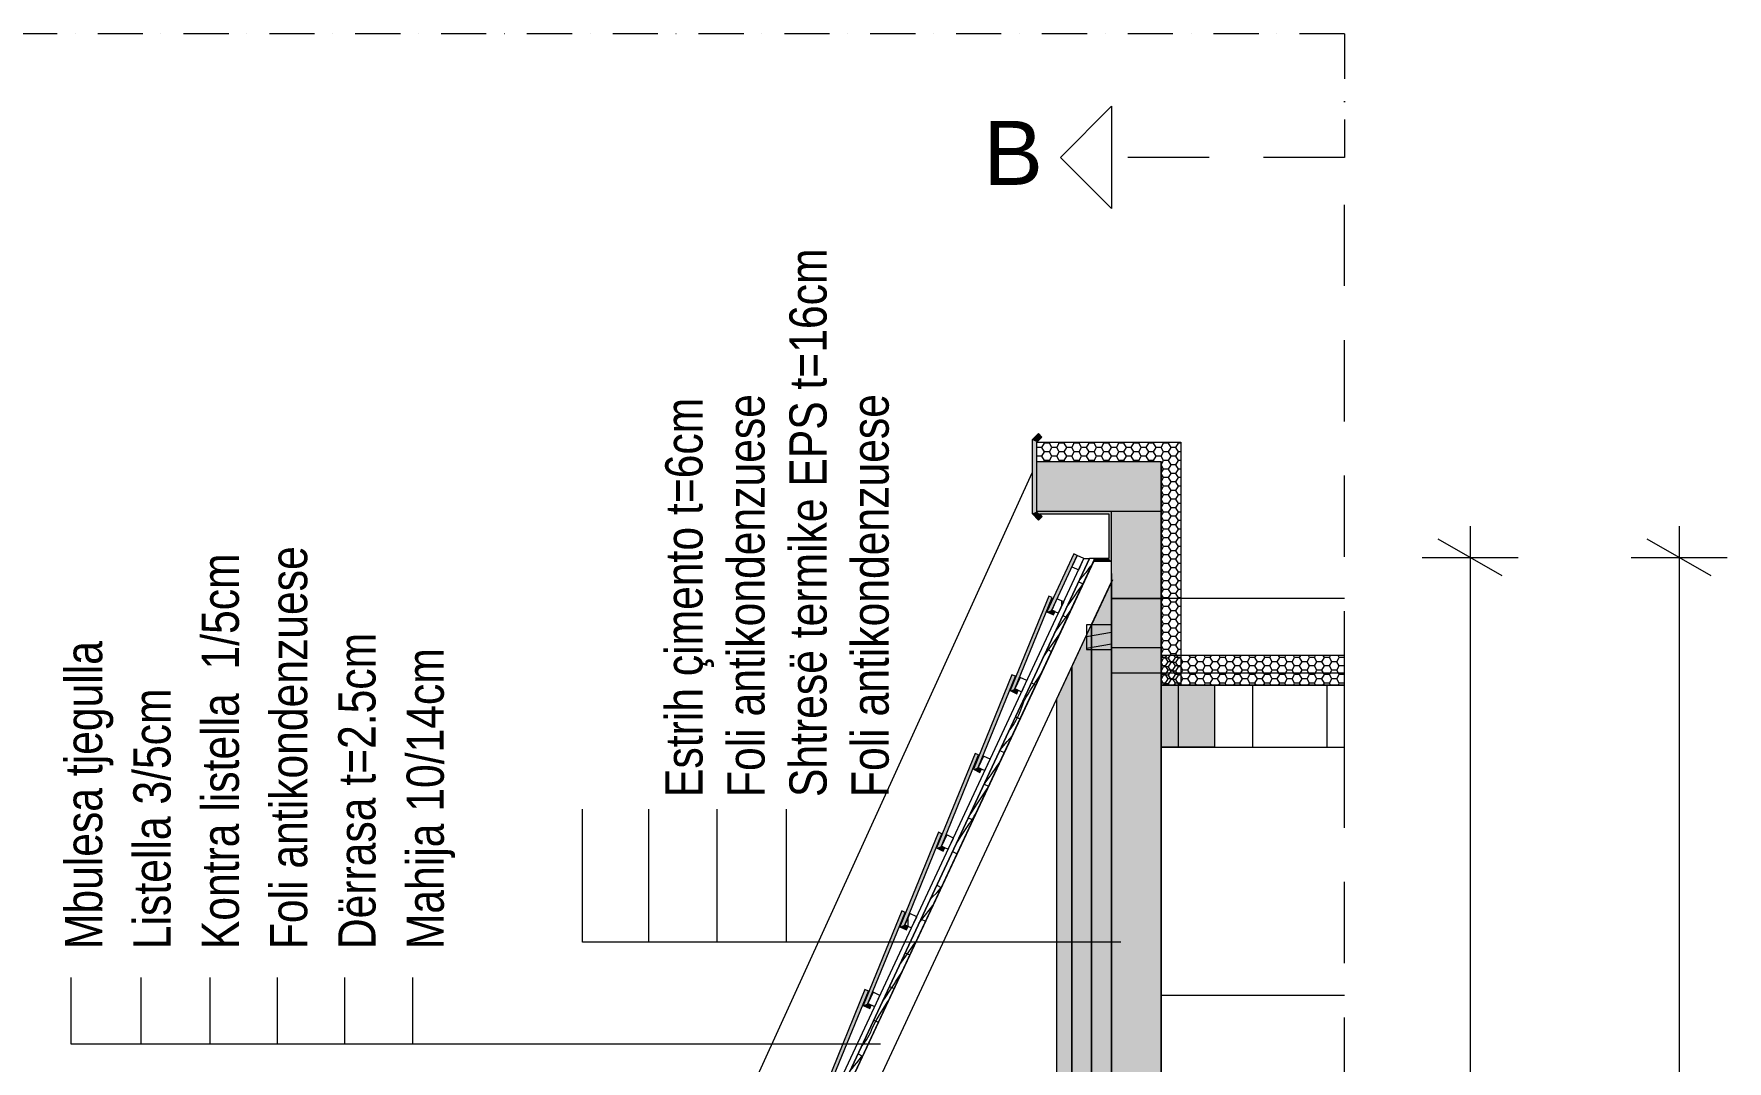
# Model space of a CAD drawing. Header units: feet. Extents: x 2791058 to 2855058, y -67651 to -26651.
# Drawn here: x 2795839 to 2802452, y -40376 to -36363 of the extents above; entities that cross this region are included whole.
import ezdxf

# ---------------------------------------------------------------- set-up
doc = ezdxf.new("R2010")
doc.units = ezdxf.units.FT
doc.header["$MEASUREMENT"] = 0
doc.linetypes.add('Dot & Dashed', pattern=[335.138881, 176.388884, -88.194442, 0, -70.555556])
doc.linetypes.add('Long Dashed', pattern=[529.166651, 317.499995, -211.666656])
for name, color, linetype, lineweight in [('0_muret e jashtme_Pen_No__1', 7, 'Continuous', 0), ('0_Pen_No__1', 7, 'Continuous', 0), ('2D Drafting - General_Pen_No__1', 7, 'Continuous', 0), ('Annotation - Text_Pen_No__1', 7, 'Continuous', 0), ('Exterior walls_Pen_No__1', 7, 'Continuous', 0), ('Exterior walls_Pen_No__6', 5, 'Continuous', 0), ('Shell - Roof_Pen_No__1', 7, 'Continuous', 0), ('Shell - Roof_Pen_No__20', 1, 'Continuous', 0), ('Shell - Roof_Pen_No__21', 7, 'Continuous', 0), ('Structural - Bearing_Pen_No__1', 7, 'Continuous', 0), ('Structural - Bearing_Pen_No__120', 7, 'Continuous', 0), ('Text blocks_Pen_No__20', 1, 'Continuous', 0)]:
    doc.layers.add(name, color=color, linetype=linetype, lineweight=lineweight)
for name, color, linetype, lineweight, true_color in [('0_muret e jashtme_Pen_No__14', 7, 'Continuous', 0, 0xbd8b17), ('2D Drafting - General_Pen_No__82', 7, 'Continuous', 0, 0xaaaaaa), ('Exterior walls_Pen_No__61', 7, 'Continuous', 0, 0x6a6a6a), ('Structural - Bearing_Pen_No__107', 7, 'Continuous', 0, 0xaaaaaa), ('Structural - Bearing_Pen_No__112', 7, 'Continuous', 0, 0xd5aaaa), ('Structural - Bearing_Pen_No__14', 7, 'Continuous', 0, 0xbd8b17)]:
    doc.layers.add(name, color=color, linetype=linetype, lineweight=lineweight, true_color=true_color)
for name, color, linetype in [('Dimensioning - General', 7, 'Continuous'), ('Exterior walls', 7, 'Continuous'), ('Shell - Roof', 7, 'Continuous'), ('Structural - Bearing', 7, 'Continuous')]:
    doc.layers.add(name, color=color, linetype=linetype)
doc.styles.add('GENERATED_STYLE_2', font='arial.ttf')
doc.styles.add('GENERATED_STYLE_5', font='ARIALN.TTF')
pattern_1 = [(90, (2247653.822, -76424.967), (-34.6410162, 0), [20, -40]), (90, (2247636.502, -76394.967), (-34.6410162, 0), [20, -40]), (150, (2247653.822, -76404.967), (17.320508, 30), [20, -40]), (150, (2247619.18, -76404.967), (17.320508, 30), [20, -40]), (210, (2247653.822, -76424.967), (-17.320508, 30), [20, -40]), (210, (2247619.18, -76424.967), (-17.320508, 30), [20, -40])]
pattern_2 = [(90, (2247653.82, -76424.97), (-200, 0), [])]

# ---------------------------------------------------------------- blocks, each defined once
blk = doc.blocks.new('*X12', base_point=(2247653.8, -76425))
at = {"layer": 'Structural - Bearing_Pen_No__14', "color": 42, "linetype": 'Continuous', "lineweight": 0, "true_color": 0xbd8b17}
for p, q in [((2799930.6, -38487.7), (2799935.2, -38482.6)), ((2799935.2, -38482.6), (2799939.7, -38477.4)), ((2799939.7, -38477.4), (2799944.1, -38472.2)), ((2799944.1, -38472.2), (2799948.5, -38466.9)), ((2799948.5, -38466.9), (2799952.8, -38461.5)), ((2799952.8, -38461.5), (2799957, -38456.1)), ((2799957, -38456.1), (2799961.2, -38450.6)), ((2799961.2, -38450.6), (2799965.3, -38445.1)), ((2799973.8, -38432.9), (2799965.3, -38445.1)), ((2799905, -38557.6), (2799917.1, -38540.6)), ((2799917.1, -38540.6), (2799929.3, -38523.7)), ((2799922.5, -38497), (2799930.6, -38487.7)), ((2799929.3, -38523.7), (2799935.2, -38515.5)), ((2799869.3, -38642.6), (2799887.1, -38618.6)), ((2799873.6, -38601.6), (2799882.1, -38589.7)), ((2799882.1, -38589.7), (2799905, -38557.6)), ((2799826.9, -38701.6), (2799846.8, -38673.5)), ((2799846.8, -38673.5), (2799869.3, -38642.6)), ((2799813.5, -38751.8), (2799832.6, -38724.9)), ((2799832.6, -38724.9), (2799846, -38706.6)), ((2799781.6, -38798.5), (2799794.7, -38779)), ((2799794.7, -38779), (2799813.5, -38751.8)), ((2799757.6, -38886.1), (2799764.9, -38875)), ((2799764.9, -38875), (2799772.3, -38863.9)), ((2799772.3, -38863.9), (2799773.2, -38862.4)), ((2799715.2, -38953.8), (2799722, -38942.4)), ((2799722, -38942.4), (2799729, -38931.1)), ((2799729, -38931.1), (2799736, -38919.7)), ((2799736, -38919.7), (2799743.1, -38908.5)), ((2799743.1, -38908.5), (2799750.3, -38897.3)), ((2799750.3, -38897.3), (2799757.6, -38886.1)), ((2799685.7, -39023.7), (2799694.4, -39003.2)), ((2799694.4, -39003.2), (2799701.7, -38982.3)), ((2799701.7, -38982.3), (2799702.9, -38978.5)), ((2799702.9, -38978.5), (2799704.3, -38974.8)), ((2799704.3, -38974.8), (2799705.8, -38971.2)), ((2799705.8, -38971.2), (2799707.4, -38967.6)), ((2799707.4, -38967.6), (2799709.2, -38964.1)), ((2799709.2, -38964.1), (2799711.1, -38960.6)), ((2799711.1, -38960.6), (2799713.1, -38957.2)), ((2799713.1, -38957.2), (2799715.2, -38953.8)), ((2799646.2, -39088.6), (2799652.1, -39081)), ((2799652.1, -39081), (2799664.6, -39062.6)), ((2799664.6, -39062.6), (2799675.8, -39043.5)), ((2799675.8, -39043.5), (2799685.7, -39023.7)), ((2799613, -39159.6), (2799640.4, -39127.1)), ((2799640.4, -39127.1), (2799660, -39104.8)), ((2799600.7, -39225.2), (2799609.8, -39212.4)), ((2799555, -39289.3), (2799577.8, -39257.2)), ((2799577.8, -39257.2), (2799600.7, -39225.2)), ((2799523, -39371), (2799544.4, -39339.5)), ((2799544.4, -39339.5), (2799562.9, -39312.8)), ((2799547.7, -39299.5), (2799555, -39289.3)), ((2799493.1, -39416.5), (2799501.9, -39402.8)), ((2799501.9, -39402.8), (2799523, -39371)), ((2799514.6, -39414.6), (2799517.1, -39410.9)), ((2799461.6, -39494.7), (2799477.4, -39470.9)), ((2799477.4, -39470.9), (2799493.6, -39447.3)), ((2799493.6, -39447.3), (2799496.5, -39442.6)), ((2799496.5, -39442.6), (2799499.5, -39437.9)), ((2799499.5, -39437.9), (2799502.5, -39433.2)), ((2799502.5, -39433.2), (2799505.5, -39428.6)), ((2799505.5, -39428.6), (2799508.6, -39423.9)), ((2799508.6, -39423.9), (2799511.6, -39419.3)), ((2799511.6, -39419.3), (2799514.6, -39414.6)), ((2799443.4, -39522.9), (2799446.1, -39518.6)), ((2799446.1, -39518.6), (2799461.6, -39494.7)), ((2799339.9, -39745.1), (2799349.4, -39734.2)), ((2799349.4, -39734.2), (2799365.2, -39718.6)), ((2799365.2, -39718.6), (2799379.9, -39702)), ((2799379.9, -39702), (2799383.1, -39697.9)), ((2799297.4, -39835.5), (2799321.1, -39804.5)), ((2799321.1, -39804.5), (2799350.3, -39767.9)), ((2799339.3, -39745.8), (2799339.9, -39745.1)), ((2799250.8, -39956.9), (2799273.6, -39924.8)), ((2799273.6, -39924.8), (2799283.9, -39910.3)), ((2799221.5, -39998.1), (2799228, -39988.9)), ((2799228, -39988.9), (2799250.8, -39956.9)), ((2799183, -40098.9), (2799202.5, -40070)), ((2799202.5, -40070), (2799205, -40066)), ((2799205, -40066), (2799207.5, -40062)), ((2799207.5, -40062), (2799210, -40058.1)), ((2799210, -40058.1), (2799212.5, -40054.1)), ((2799212.5, -40054.1), (2799215, -40050.2)), ((2799215, -40050.2), (2799217.5, -40046.2)), ((2799217.5, -40046.2), (2799220, -40042.3)), ((2799220, -40042.3), (2799222.5, -40038.3)), ((2799222.5, -40038.3), (2799228, -40029.8)), ((2799153.6, -40143.4), (2799163.7, -40128)), ((2799163.7, -40128), (2799183, -40098.9)), ((2799172.2, -40146.3), (2799177.9, -40137.2)), ((2799128.1, -40219.8), (2799142.5, -40195.1)), ((2799142.5, -40195.1), (2799157.2, -40170.6)), ((2799157.2, -40170.6), (2799172.2, -40146.3)), ((2799102.1, -40274.5), (2799106.6, -40264.8)), ((2799106.6, -40264.8), (2799110.6, -40254.9)), ((2799110.6, -40254.9), (2799114, -40244.7)), ((2799114, -40244.7), (2799128.1, -40219.8)), ((2799072.3, -40317.6), (2799078.6, -40310.4)), ((2799078.6, -40310.4), (2799085.2, -40301.9)), ((2799085.2, -40301.9), (2799091.4, -40293.1)), ((2799091.4, -40293.1), (2799097, -40284)), ((2799097, -40284), (2799102.1, -40274.5)), ((2799026.5, -40415.6), (2799035.1, -40404.6)), ((2799035.1, -40404.6), (2799044.1, -40393.2)), ((2799044.1, -40393.2), (2799053.3, -40381.9)), ((2799053.3, -40381.9), (2799062.5, -40370.7)), ((2799062.5, -40370.7), (2799071.8, -40359.6)), ((2799071.8, -40359.6), (2799076.7, -40353.9)), ((2799005.3, -40484.6), (2799033.4, -40446)), ((2799033.4, -40446), (2799034.2, -40445)), ((2798970.4, -40535.9), (2798978.2, -40524)), ((2798978.2, -40524), (2799005.3, -40484.6)), ((2798926.9, -40669.4), (2798921.5, -40680.5)), ((2798932.1, -40658.3), (2798926.9, -40669.4)), ((2798937.1, -40647.1), (2798932.1, -40658.3)), ((2798941.9, -40635.8), (2798937.1, -40647.1)), ((2798946.6, -40624.5), (2798941.9, -40635.8)), ((2798946.6, -40624.5), (2798957.6, -40608.9)), ((2798891.3, -40736.6), (2798894.2, -40732)), ((2798894.2, -40732), (2798896.9, -40727.3)), ((2798896.9, -40727.3), (2798899.5, -40722.6)), ((2798899.5, -40722.6), (2798901.9, -40717.8)), ((2798901.9, -40717.8), (2798904.3, -40713)), ((2798910.2, -40702.3), (2798904.3, -40713)), ((2798916, -40691.4), (2798910.2, -40702.3)), ((2798921.5, -40680.5), (2798916, -40691.4)), ((2798848.6, -40819.7), (2798867.1, -40790.1)), ((2798849.4, -40795), (2798857.6, -40783.6)), ((2798857.6, -40783.6), (2798869.9, -40766.8)), ((2798867.1, -40790.1), (2798886, -40760.7)), ((2798869.9, -40766.8), (2798882.3, -40749.9)), ((2798882.3, -40749.9), (2798885.4, -40745.5)), ((2798885.4, -40745.5), (2798888.4, -40741.1)), ((2798886, -40760.7), (2798888.7, -40756.6)), ((2798888.4, -40741.1), (2798891.3, -40736.6)), ((2798812.1, -40879.2), (2798830.2, -40849.4)), ((2798830.2, -40849.4), (2798848.6, -40819.7)), ((2798792, -40947.5), (2798809.6, -40926)), ((2798802.2, -40896), (2798812.1, -40879.2)), ((2798757.9, -40990.9), (2798771.4, -40973.3)), ((2798771.4, -40973.3), (2798792, -40947.5)), ((2798730.2, -41069.9), (2798744.3, -41050.4)), ((2798744.3, -41050.4), (2798758.7, -41031)), ((2798758.7, -41031), (2798763.3, -41025.1)), ((2798701.5, -41111.6), (2798702.7, -41109.7)), ((2798702.7, -41109.7), (2798716.3, -41089.7)), ((2798716.3, -41089.7), (2798730.2, -41069.9)), ((2798668, -41208), (2798693.3, -41167.4)), ((2798693.3, -41167.4), (2798705.5, -41148.7)), ((2798653.1, -41252.6), (2798644.3, -41274.4)), ((2798661, -41230.5), (2798653.1, -41252.6)), ((2798668, -41208), (2798661, -41230.5)), ((2798623.6, -41316.7), (2798612, -41337.1)), ((2798634.4, -41295.8), (2798623.6, -41316.7)), ((2798644.3, -41274.4), (2798634.4, -41295.8)), ((2798569.1, -41398), (2798573.4, -41392.7)), ((2798573.4, -41392.7), (2798577.7, -41387.2)), ((2798577.7, -41387.2), (2798581.8, -41381.8)), ((2798581.8, -41381.8), (2798585.9, -41376.2)), ((2798599.4, -41357), (2798585.9, -41376.2)), ((2798612, -41337.1), (2798599.4, -41357)), ((2798537.8, -41471.8), (2798550, -41454.8)), ((2798550, -41454.8), (2798562.2, -41437.9)), ((2798562.2, -41437.9), (2798574.4, -41420.9)), ((2798565.9, -41402), (2798569.1, -41398)), ((2798574.4, -41420.9), (2798585.7, -41405.3)), ((2798512.6, -41543.1), (2798535.4, -41513.1)), ((2798524.8, -41489.9), (2798525.6, -41488.8)), ((2798525.6, -41488.8), (2798537.8, -41471.8)), ((2798478, -41590.1), (2798489.9, -41573.8)), ((2798489.9, -41573.8), (2798512.6, -41543.1)), ((2798435.7, -41680.7), (2798453.2, -41656)), ((2798453.2, -41656), (2798472.7, -41629.4)), ((2798472.7, -41629.4), (2798492.6, -41602.9)), ((2798492.6, -41602.9), (2798494.7, -41600.2)), ((2798430.9, -41733.4), (2798436.7, -41724.5)), ((2798392.9, -41795.1), (2798405.3, -41774.3)), ((2798405.3, -41774.3), (2798417.9, -41753.7)), ((2798417.9, -41753.7), (2798430.9, -41733.4)), ((2798355.1, -41853.4), (2798356.6, -41850.9)), ((2798356.6, -41850.9), (2798363.7, -41839.6)), ((2798363.7, -41839.6), (2798370.9, -41828.4)), ((2798370.9, -41828.4), (2798378.2, -41817.3)), ((2798378.2, -41817.3), (2798385.5, -41806.1)), ((2798385.5, -41806.1), (2798392.9, -41795.1)), ((2798257.5, -42062.4), (2798261, -42058.2)), ((2798261, -42058.2), (2798292.6, -42022.4)), ((2798292.6, -42022.4), (2798297.2, -42017.2)), ((2798297.2, -42017.2), (2798301.7, -42012)), ((2798301.7, -42012), (2798303.2, -42010.2)), ((2798221.3, -42156.3), (2798244.1, -42124.3)), ((2798244.1, -42124.3), (2798261, -42100.6)), ((2798199.1, -42187.5), (2798221.3, -42156.3)), ((2798165, -42270.6), (2798186.8, -42239.3)), ((2798186.8, -42239.3), (2798208.8, -42208.1)), ((2798208.8, -42208.1), (2798214.4, -42200.5)), ((2798138.3, -42341.1), (2798156.7, -42313.7)), ((2798149.7, -42293.2), (2798165, -42270.6)), ((2798156.7, -42313.7), (2798171.7, -42291.9)), ((2798100.6, -42398.3), (2798114.2, -42378.4)), ((2798114.2, -42378.4), (2798117.2, -42373.7)), ((2798117.2, -42373.7), (2798120.2, -42369.1)), ((2798120.2, -42369.1), (2798123.2, -42364.4)), ((2798123.2, -42364.4), (2798126.2, -42359.7)), ((2798126.2, -42359.7), (2798129.2, -42355.1)), ((2798129.2, -42355.1), (2798132.2, -42350.4)), ((2798132.2, -42350.4), (2798135.3, -42345.8)), ((2798135.3, -42345.8), (2798138.3, -42341.1)), ((2798056.4, -42537.9), (2798063.7, -42516.9)), ((2798063.7, -42516.9), (2798064.9, -42513.2)), ((2798064.9, -42513.2), (2798066.3, -42509.5)), ((2798066.3, -42509.5), (2798067.8, -42505.8)), ((2798067.8, -42505.8), (2798069.4, -42502.2)), ((2798069.4, -42502.2), (2798071.2, -42498.7)), ((2798071.2, -42498.7), (2798073.1, -42495.2)), ((2798073.1, -42495.2), (2798075.1, -42491.8)), ((2798075.1, -42491.8), (2798077.2, -42488.5)), ((2798077.2, -42488.5), (2798084, -42477.1)), ((2798084, -42477.1), (2798089.1, -42468.7)), ((2798026.6, -42597.2), (2798037.8, -42578.1)), ((2798037.8, -42578.1), (2798041.6, -42570.5)), ((2798051.9, -42548.6), (2798056.4, -42537.9)), ((2797981, -42654.5), (2797985.8, -42649.7)), ((2797985.8, -42649.7), (2798000.5, -42633.1)), ((2798000.5, -42633.1), (2798014.1, -42615.6)), ((2798014.1, -42615.6), (2798026.6, -42597.2)), ((2797945, -42731.5), (2797971.6, -42698.3)), ((2797971.6, -42698.3), (2797994.8, -42670.7)), ((2797894.2, -42855.9), (2797917, -42823.9)), ((2797917, -42823.9), (2797935.2, -42798.3)), ((2797863.9, -42937.5), (2797885, -42905.7)), ((2797873, -42885.8), (2797894.2, -42855.9)), ((2797885, -42905.7), (2797885.3, -42905.2)), ((2797833.1, -42985.3), (2797835.6, -42981.3)), ((2797835.6, -42981.3), (2797838.1, -42977.4)), ((2797838.1, -42977.4), (2797840.6, -42973.4)), ((2797840.6, -42973.4), (2797843.2, -42969.5)), ((2797843.2, -42969.5), (2797863.9, -42937.5)), ((2797808.1, -43053.3), (2797823.6, -43029.3)), ((2797810.1, -43020.5), (2797823.1, -43001.1)), ((2797823.1, -43001.1), (2797825.6, -42997.2)), ((2797823.6, -43029.3), (2797836.2, -43010.4)), ((2797825.6, -42997.2), (2797828.1, -42993.2)), ((2797828.1, -42993.2), (2797830.6, -42989.2)), ((2797830.6, -42989.2), (2797833.1, -42985.3)), ((2797763.1, -43126.3), (2797777.8, -43101.8)), ((2797777.8, -43101.8), (2797792.8, -43077.4)), ((2797792.8, -43077.4), (2797808.1, -43053.3)), ((2797750.7, -43147.6), (2797763.1, -43126.3)), ((2797672.8, -43314.4), (2797673.9, -43313.1)), ((2797673.9, -43313.1), (2797683.1, -43301.9)), ((2797683.1, -43301.9), (2797692.5, -43290.8)), ((2797692.5, -43290.8), (2797701.9, -43279.7)), ((2797701.9, -43279.7), (2797711.4, -43268.8)), ((2797711.4, -43268.8), (2797719, -43261.2)), ((2797626, -43415.8), (2797654.1, -43377.1)), ((2797654.1, -43377.1), (2797682.1, -43340.4)), ((2797624.4, -43418), (2797626, -43415.8)), ((2797590, -43523.6), (2797609.1, -43496.6)), ((2797557.7, -43578.3), (2797552.7, -43589.5)), ((2797562.6, -43567), (2797557.7, -43578.3)), ((2797567.2, -43555.6), (2797562.6, -43567)), ((2797567.2, -43555.6), (2797590, -43523.6)), ((2797522.6, -43649), (2797525, -43644.2)), ((2797530.9, -43633.4), (2797525, -43644.2)), ((2797525.7, -43662.6), (2797545, -43633.5)), ((2797536.6, -43622.6), (2797530.9, -43633.4)), ((2797542.1, -43611.6), (2797536.6, -43622.6)), ((2797547.5, -43600.6), (2797542.1, -43611.6)), ((2797545, -43633.5), (2797545.7, -43632.5)), ((2797552.7, -43589.5), (2797547.5, -43600.6)), ((2797487.8, -43721.3), (2797506.6, -43691.9)), ((2797499.3, -43685.9), (2797502.9, -43681.1)), ((2797502.9, -43681.1), (2797506, -43676.7)), ((2797506, -43676.7), (2797509, -43672.2)), ((2797506.6, -43691.9), (2797525.7, -43662.6)), ((2797509, -43672.2), (2797512, -43667.7)), ((2797512, -43667.7), (2797514.8, -43663.1)), ((2797514.8, -43663.1), (2797517.5, -43658.5)), ((2797517.5, -43658.5), (2797520.1, -43653.8)), ((2797520.1, -43653.8), (2797522.6, -43649)), ((2797468.5, -43752), (2797469.2, -43750.8)), ((2797469.2, -43750.8), (2797487.8, -43721.3)), ((2797476, -43779.3), (2797482.2, -43768.4)), ((2797440.6, -43845), (2797447.2, -43836.5)), ((2797447.2, -43836.5), (2797453.4, -43827.7)), ((2797453.4, -43827.7), (2797458.1, -43820.1)), ((2797473.2, -43787.7), (2797476, -43779.3)), ((2797404.7, -43888.6), (2797412.6, -43878.6)), ((2797412.6, -43878.6), (2797433.5, -43853)), ((2797433.5, -43853), (2797440.6, -43845))]:
    blk.add_line(p, q, dxfattribs=at)
blk = doc.blocks.new('Fill_6', base_point=(2247653.8, -74425))
at = {"layer": 'Structural - Bearing_Pen_No__1', "color": 7, "linetype": 'Continuous', "lineweight": 0}
for p, q in [((2799961.7, -38412.9), (2797403.9, -43890.3)), ((2797421.5, -43898.5), (2799983.1, -38412.9)), ((2799983.1, -38412.9), (2799961.7, -38412.9)), ((2797403.9, -43890.3), (2797421.5, -43898.5))]:
    blk.add_line(p, q, dxfattribs=at)
at = {"layer": 'Structural - Bearing_Pen_No__14', "color": 42, "linetype": 'Continuous', "lineweight": 0, "true_color": 0xbd8b17}
blk.add_blockref('*X12', (2247653.8, -76425), dxfattribs=at)
blk = doc.blocks.new('Wall_12', base_point=(2799978.6, -38422.6))
at = {"layer": 'Exterior walls_Pen_No__6', "linetype": 'Continuous', "lineweight": 0, "true_color": 0x97acff}
blk.add_hatch(color=161, dxfattribs=at).paths.add_polyline_path([(2799978.6, -38422.6), (2800047.7, -38422.6), (2800038, -38412.9), (2799978.6, -38412.9)])
at = {"layer": 'Exterior walls_Pen_No__6', "color": 5, "linetype": 'Continuous', "lineweight": 0, "flags": 128}
for points in [[(2800038, -38412.9), (2799978.6, -38412.9)], [(2799978.6, -38412.9), (2799978.6, -38422.6)], [(2799978.6, -38422.6), (2800047.7, -38422.6)]]:
    blk.add_lwpolyline(points, dxfattribs=at)
blk = doc.blocks.new('Wall_13', base_point=(2800047.7, -38422.6))
at = {"layer": 'Exterior walls_Pen_No__6', "linetype": 'Continuous', "lineweight": 0, "true_color": 0x97acff}
blk.add_hatch(color=161, dxfattribs=at).paths.add_polyline_path([(2800047.7, -38422.6), (2800047.7, -38228.7), (2800038, -38238.4), (2800038, -38412.9)])
at = {"layer": 'Exterior walls_Pen_No__6', "color": 5, "linetype": 'Continuous', "lineweight": 0, "flags": 128}
for points in [[(2800038, -38238.4), (2800038, -38412.9)], [(2800047.7, -38422.6), (2800047.7, -38228.7)]]:
    blk.add_lwpolyline(points, dxfattribs=at)
blk = doc.blocks.new('Wall_14', base_point=(2800047.7, -38228.7))
at = {"layer": 'Exterior walls_Pen_No__6', "linetype": 'Continuous', "lineweight": 0, "true_color": 0x97acff}
blk.add_hatch(color=161, dxfattribs=at).paths.add_polyline_path([(2800047.7, -38228.7), (2799757, -38228.7), (2799766.7, -38238.4), (2800038, -38238.4)])
at = {"layer": 'Exterior walls_Pen_No__6', "color": 5, "linetype": 'Continuous', "lineweight": 0, "flags": 128}
for points in [[(2800047.7, -38228.7), (2799757, -38228.7)], [(2799766.7, -38238.4), (2800038, -38238.4)]]:
    blk.add_lwpolyline(points, dxfattribs=at)
blk = doc.blocks.new('Wall_15', base_point=(2799757, -38228.7))
at = {"layer": 'Exterior walls_Pen_No__61', "linetype": 'Continuous', "lineweight": 0, "true_color": 0x6a6a6a}
blk.add_hatch(color=251, dxfattribs=at).paths.add_polyline_path([(2799757, -38228.7), (2799757, -37957.4), (2799737.6, -37949.3), (2799737.6, -38236.8)])
at = {"layer": 'Exterior walls_Pen_No__1', "color": 7, "linetype": 'Continuous', "lineweight": 0, "flags": 128}
for points in [[(2799737.6, -37949.3), (2799737.6, -38236.8)], [(2799757, -38228.7), (2799757, -37957.4)]]:
    blk.add_lwpolyline(points, dxfattribs=at)
blk = doc.blocks.new('Wall_16', base_point=(2799757, -37957.4))
at = {"layer": 'Exterior walls_Pen_No__61', "linetype": 'Continuous', "lineweight": 0, "true_color": 0x6a6a6a}
blk.add_hatch(color=251, dxfattribs=at).paths.add_polyline_path([(2799757, -37957.4), (2799776.4, -37938), (2799762.7, -37924.3), (2799737.6, -37949.3)])
at = {"layer": 'Exterior walls_Pen_No__1', "color": 7, "linetype": 'Continuous', "lineweight": 0, "flags": 128}
for points in [[(2799762.7, -37924.3), (2799737.6, -37949.3)], [(2799757, -37957.4), (2799776.4, -37938)], [(2799776.4, -37938), (2799762.7, -37924.3)]]:
    blk.add_lwpolyline(points, dxfattribs=at)
blk = doc.blocks.new('Wall_17', base_point=(2799757, -38228.7))
at = {"layer": 'Exterior walls_Pen_No__61', "linetype": 'Continuous', "lineweight": 0, "true_color": 0x6a6a6a}
blk.add_hatch(color=251, dxfattribs=at).paths.add_polyline_path([(2799737.6, -38236.8), (2799763.1, -38262.3), (2799776.8, -38248.6), (2799757, -38228.7)])
at = {"layer": 'Exterior walls_Pen_No__1', "color": 7, "linetype": 'Continuous', "lineweight": 0, "flags": 128}
for points in [[(2799737.6, -38236.8), (2799763.1, -38262.3)], [(2799763.1, -38262.3), (2799776.8, -38248.6)], [(2799776.8, -38248.6), (2799766.7, -38238.4)]]:
    blk.add_lwpolyline(points, dxfattribs=at)
blk = doc.blocks.new('Wall_54', base_point=(2799914, -38400.6))
at = {"layer": 'Structural - Bearing', "linetype": 'Continuous', "lineweight": 0}
blk.add_hatch(color=255, dxfattribs=at).paths.add_polyline_path([(2799900.8, -38394.4), (2799795.1, -38620.8), (2799814.4, -38613.8), (2799914, -38400.6)])
at = {"layer": 'Structural - Bearing_Pen_No__1', "color": 7, "linetype": 'Continuous', "lineweight": 0, "flags": 128}
for points in [[(2799900.8, -38394.4), (2799795.1, -38620.8)], [(2799814.4, -38613.8), (2799914, -38400.6)], [(2799914, -38400.6), (2799900.8, -38394.4)]]:
    blk.add_lwpolyline(points, dxfattribs=at)
blk = doc.blocks.new('Wall_55', base_point=(2799814.4, -38613.8))
at = {"layer": 'Structural - Bearing', "linetype": 'Continuous', "lineweight": 0}
blk.add_hatch(color=255, dxfattribs=at).paths.add_polyline_path([(2799795.1, -38620.8), (2799821.4, -38633.1), (2799827.6, -38620), (2799814.4, -38613.8)])
at = {"layer": 'Structural - Bearing_Pen_No__1', "color": 7, "linetype": 'Continuous', "lineweight": 0, "flags": 128}
for points in [[(2799827.6, -38620), (2799814.4, -38613.8)], [(2799795.1, -38620.8), (2799821.4, -38633.1)], [(2799821.4, -38633.1), (2799827.6, -38620)]]:
    blk.add_lwpolyline(points, dxfattribs=at)
blk = doc.blocks.new('Wall_56', base_point=(2799816.3, -38565.2))
at = {"layer": 'Structural - Bearing', "linetype": 'Continuous', "lineweight": 0}
blk.add_hatch(color=255, dxfattribs=at).paths.add_polyline_path([(2799802.8, -38559.7), (2799652.2, -38928.5), (2799670.9, -38921.2), (2799816.3, -38565.2)])
at = {"layer": 'Structural - Bearing_Pen_No__1', "color": 7, "linetype": 'Continuous', "lineweight": 0, "flags": 128}
for points in [[(2799802.8, -38559.7), (2799652.2, -38928.5)], [(2799670.9, -38921.2), (2799816.3, -38565.2)], [(2799816.3, -38565.2), (2799802.8, -38559.7)]]:
    blk.add_lwpolyline(points, dxfattribs=at)
blk = doc.blocks.new('Wall_57', base_point=(2799670.9, -38921.2))
at = {"layer": 'Structural - Bearing', "linetype": 'Continuous', "lineweight": 0}
blk.add_hatch(color=255, dxfattribs=at).paths.add_polyline_path([(2799652.2, -38928.5), (2799677.9, -38940.5), (2799684.1, -38927.3), (2799670.9, -38921.2)])
at = {"layer": 'Structural - Bearing_Pen_No__1', "color": 7, "linetype": 'Continuous', "lineweight": 0, "flags": 128}
for points in [[(2799652.2, -38928.5), (2799677.9, -38940.5)], [(2799684.1, -38927.3), (2799670.9, -38921.2)], [(2799677.9, -38940.5), (2799684.1, -38927.3)]]:
    blk.add_lwpolyline(points, dxfattribs=at)
blk = doc.blocks.new('Wall_58', base_point=(2799672.8, -38872.6))
at = {"layer": 'Structural - Bearing', "linetype": 'Continuous', "lineweight": 0}
blk.add_hatch(color=255, dxfattribs=at).paths.add_polyline_path([(2799659.3, -38867.1), (2799508.7, -39235.8), (2799527.4, -39228.5), (2799672.8, -38872.6)])
at = {"layer": 'Structural - Bearing_Pen_No__1', "color": 7, "linetype": 'Continuous', "lineweight": 0, "flags": 128}
for points in [[(2799659.3, -38867.1), (2799508.7, -39235.8)], [(2799527.4, -39228.5), (2799672.8, -38872.6)], [(2799672.8, -38872.6), (2799659.3, -38867.1)]]:
    blk.add_lwpolyline(points, dxfattribs=at)
blk = doc.blocks.new('Wall_59', base_point=(2799527.4, -39228.5))
at = {"layer": 'Structural - Bearing', "linetype": 'Continuous', "lineweight": 0}
blk.add_hatch(color=255, dxfattribs=at).paths.add_polyline_path([(2799508.7, -39235.8), (2799534.4, -39247.9), (2799540.5, -39234.7), (2799527.4, -39228.5)])
at = {"layer": 'Structural - Bearing_Pen_No__1', "color": 7, "linetype": 'Continuous', "lineweight": 0, "flags": 128}
for points in [[(2799508.7, -39235.8), (2799534.4, -39247.9)], [(2799540.5, -39234.7), (2799527.4, -39228.5)], [(2799534.4, -39247.9), (2799540.5, -39234.7)]]:
    blk.add_lwpolyline(points, dxfattribs=at)
blk = doc.blocks.new('Wall_60', base_point=(2799529.2, -39179.9))
at = {"layer": 'Structural - Bearing', "linetype": 'Continuous', "lineweight": 0}
blk.add_hatch(color=255, dxfattribs=at).paths.add_polyline_path([(2799515.8, -39174.4), (2799365.1, -39543.2), (2799383.8, -39535.9), (2799529.2, -39179.9)])
at = {"layer": 'Structural - Bearing_Pen_No__1', "color": 7, "linetype": 'Continuous', "lineweight": 0, "flags": 128}
for points in [[(2799515.8, -39174.4), (2799365.1, -39543.2)], [(2799383.8, -39535.9), (2799529.2, -39179.9)], [(2799529.2, -39179.9), (2799515.8, -39174.4)]]:
    blk.add_lwpolyline(points, dxfattribs=at)
blk = doc.blocks.new('Wall_61', base_point=(2799383.8, -39535.9))
at = {"layer": 'Structural - Bearing', "linetype": 'Continuous', "lineweight": 0}
blk.add_hatch(color=255, dxfattribs=at).paths.add_polyline_path([(2799365.1, -39543.2), (2799390.9, -39555.2), (2799397, -39542), (2799383.8, -39535.9)])
at = {"layer": 'Structural - Bearing_Pen_No__1', "color": 7, "linetype": 'Continuous', "lineweight": 0, "flags": 128}
for points in [[(2799365.1, -39543.2), (2799390.9, -39555.2)], [(2799397, -39542), (2799383.8, -39535.9)], [(2799390.9, -39555.2), (2799397, -39542)]]:
    blk.add_lwpolyline(points, dxfattribs=at)
blk = doc.blocks.new('Wall_62', base_point=(2799385.7, -39487.3))
at = {"layer": 'Structural - Bearing', "linetype": 'Continuous', "lineweight": 0}
blk.add_hatch(color=255, dxfattribs=at).paths.add_polyline_path([(2799372.3, -39481.8), (2799221.6, -39850.6), (2799240.3, -39843.2), (2799385.7, -39487.3)])
at = {"layer": 'Structural - Bearing_Pen_No__1', "color": 7, "linetype": 'Continuous', "lineweight": 0, "flags": 128}
for points in [[(2799372.3, -39481.8), (2799221.6, -39850.6)], [(2799240.3, -39843.2), (2799385.7, -39487.3)], [(2799385.7, -39487.3), (2799372.3, -39481.8)]]:
    blk.add_lwpolyline(points, dxfattribs=at)
blk = doc.blocks.new('Wall_63', base_point=(2799240.3, -39843.2))
at = {"layer": 'Structural - Bearing', "linetype": 'Continuous', "lineweight": 0}
blk.add_hatch(color=255, dxfattribs=at).paths.add_polyline_path([(2799221.6, -39850.6), (2799247.3, -39862.6), (2799253.5, -39849.4), (2799240.3, -39843.2)])
at = {"layer": 'Structural - Bearing_Pen_No__1', "color": 7, "linetype": 'Continuous', "lineweight": 0, "flags": 128}
for points in [[(2799221.6, -39850.6), (2799247.3, -39862.6)], [(2799253.5, -39849.4), (2799240.3, -39843.2)], [(2799247.3, -39862.6), (2799253.5, -39849.4)]]:
    blk.add_lwpolyline(points, dxfattribs=at)
blk = doc.blocks.new('Wall_64', base_point=(2799242.2, -39794.6))
at = {"layer": 'Structural - Bearing', "linetype": 'Continuous', "lineweight": 0}
blk.add_hatch(color=255, dxfattribs=at).paths.add_polyline_path([(2799228.7, -39789.1), (2799078.1, -40157.9), (2799096.8, -40150.6), (2799242.2, -39794.6)])
at = {"layer": 'Structural - Bearing_Pen_No__1', "color": 7, "linetype": 'Continuous', "lineweight": 0, "flags": 128}
for points in [[(2799228.7, -39789.1), (2799078.1, -40157.9)], [(2799096.8, -40150.6), (2799242.2, -39794.6)], [(2799242.2, -39794.6), (2799228.7, -39789.1)]]:
    blk.add_lwpolyline(points, dxfattribs=at)
blk = doc.blocks.new('Wall_65', base_point=(2799096.8, -40150.6))
at = {"layer": 'Structural - Bearing', "linetype": 'Continuous', "lineweight": 0}
blk.add_hatch(color=255, dxfattribs=at).paths.add_polyline_path([(2799078.1, -40157.9), (2799103.8, -40169.9), (2799109.9, -40156.7), (2799096.8, -40150.6)])
at = {"layer": 'Structural - Bearing_Pen_No__1', "color": 7, "linetype": 'Continuous', "lineweight": 0, "flags": 128}
for points in [[(2799078.1, -40157.9), (2799103.8, -40169.9)], [(2799109.9, -40156.7), (2799096.8, -40150.6)], [(2799103.8, -40169.9), (2799109.9, -40156.7)]]:
    blk.add_lwpolyline(points, dxfattribs=at)
blk = doc.blocks.new('Wall_66', base_point=(2799098.7, -40102))
at = {"layer": 'Structural - Bearing', "linetype": 'Continuous', "lineweight": 0}
blk.add_hatch(color=255, dxfattribs=at).paths.add_polyline_path([(2799085.2, -40096.5), (2798934.6, -40465.3), (2798953.2, -40458), (2799098.7, -40102)])
at = {"layer": 'Structural - Bearing_Pen_No__1', "color": 7, "linetype": 'Continuous', "lineweight": 0, "flags": 128}
for points in [[(2799085.2, -40096.5), (2798934.6, -40465.3)], [(2798953.2, -40458), (2799098.7, -40102)], [(2799098.7, -40102), (2799085.2, -40096.5)]]:
    blk.add_lwpolyline(points, dxfattribs=at)
blk = doc.blocks.new('Line_22', base_point=(2800958.5, -36845.3))
at = {"layer": 'Shell - Roof_Pen_No__20', "color": 1, "linetype": 'Continuous', "lineweight": 0}
for p, q in [((2799848.3, -36845.3), (2800048.3, -36645.3)), ((2800048.3, -36645.3), (2800048.3, -37045.3)), ((2799848.3, -36845.3), (2800048.3, -37045.3))]:
    blk.add_line(p, q, dxfattribs=at)
at = {"layer": 'Shell - Roof_Pen_No__20', "color": 1, "linetype": 'Long Dashed', "lineweight": 0}
blk.add_line((2800958.5, -36845.3), (2800048.3, -36845.3), dxfattribs=at)

msp = doc.modelspace()

# ---------------------------------------------------------------- hatches: boundary and pattern name
at = {"layer": '0_muret e jashtme_Pen_No__14', "linetype": 'Continuous', "lineweight": 0, "true_color": 0xbd8b17}
h = msp.add_hatch(dxfattribs=at)
h.set_pattern_fill('STYROFOAM_SM_INSULATION', color=42, style=0, pattern_type=2)
h.set_pattern_definition([(180, (2800038.038, -38432.264), (0, 33.5737), [19.3838, -38.7675]), (180, (2800008.963, -38415.477), (0, 33.5737), [19.3838, -38.7675]), (120, (2800018.655, -38432.264), (29.0756, 16.7868), [19.3838, -38.7675]), (120, (2800018.655, -38398.69), (29.0756, 16.7868), [19.3838, -38.7675]), (60, (2800038.038, -38432.264), (-29.0756, 16.7868), [19.3838, -38.7675]), (60, (2800038.038, -38398.69), (-29.0756, 16.7868), [19.3838, -38.7675])])
h.paths.add_polyline_path([(2799757, -37957.4), (2800319.1, -37957.4), (2800319.1, -38907.2), (2800241.6, -38907.2), (2800241.6, -38034.9), (2799757, -38034.9)])
h = msp.add_hatch(dxfattribs=at)
h.set_pattern_fill('STYROFOAM_SM_INSULATION', color=42, style=0, pattern_type=2)
h.set_pattern_definition(pattern_1)
h.paths.add_polyline_path([(2800047.7, -38503.6), (2800047.7, -49293.4), (2799970.2, -49127.3), (2799970.2, -38669.6)])
h = msp.add_hatch(dxfattribs=at)
h.set_pattern_fill('STYROFOAM_SM_INSULATION', color=42, style=0, pattern_type=2)
h.set_pattern_definition(pattern_1)
h.paths.add_polyline_path([(2799970.2, -49127.3), (2799892.7, -48961.3), (2799892.7, -38835.7), (2799970.2, -38669.6)])
h = msp.add_hatch(dxfattribs=at)
h.set_pattern_fill('STYROFOAM_SM_INSULATION', color=42, style=0, pattern_type=2)
h.set_pattern_definition([(180, (2805579.875, -38849.015), (0, 33.57366), [19.38376, -38.76753]), (180, (2805550.8, -38832.228), (0, 33.57366), [19.38376, -38.76753]), (120, (2805560.49, -38849.015), (29.07565, 16.78683), [19.38376, -38.76753]), (120, (2805560.49, -38815.44), (29.07565, 16.78683), [19.38376, -38.76753]), (60, (2805579.875, -38849.015), (-29.07565, 16.78683), [19.38376, -38.76753]), (60, (2805579.875, -38815.44), (-29.07565, 16.78683), [19.38376, -38.76753])])
h.paths.add_polyline_path([(2800241.6, -38790.9), (2800241.6, -38907.2), (2800958.5, -38907.2), (2800958.5, -38790.9)])
at = {"layer": '2D Drafting - General_Pen_No__1', "linetype": 'Continuous', "lineweight": 0}
for points in [[(2800047.7, -38032.9), (2800241.6, -38032.9), (2800241.6, -38568), (2800047.7, -38568), (2800047.7, -38228.7), (2799757, -38228.7), (2799757, -38032.9)], [(2800241.6, -38568), (2800241.6, -38907.2), (2800449.9, -38907.2), (2800449.9, -39149.5), (2800241.6, -39149.5), (2800241.6, -42636), (2800241.6, -48017.5), (2800449.9, -48017.5), (2800449.9, -48259.8), (2800241.6, -48259.8), (2800241.6, -49762.1), (2800047.7, -49762.1), (2799757, -49762.1), (2799757, -49568.2), (2800047.7, -49568.2), (2800047.7, -38568)]]:
    msp.add_hatch(color=7, dxfattribs=at).paths.add_polyline_path(points)
at = {"layer": '2D Drafting - General_Pen_No__82', "linetype": 'Continuous', "lineweight": 0, "true_color": 0xaaaaaa}
h = msp.add_hatch(dxfattribs=at)
h.set_pattern_fill('SOLDIER_COURSE', color=253, style=0, pattern_type=2)
h.set_pattern_definition(pattern_2)
h.paths.add_polyline_path([(2799919.8, -38456.8), (2799940.3, -38412.9), (2799914, -38400.6), (2799893.5, -38444.5)])
h = msp.add_hatch(dxfattribs=at)
h.set_pattern_fill('SOLDIER_COURSE', color=253, style=0, pattern_type=2)
h.set_pattern_definition(pattern_2)
h.paths.add_polyline_path([(2799840.8, -38626.1), (2799861.3, -38582.2), (2799834.9, -38569.9), (2799814.4, -38613.8)])
h = msp.add_hatch(dxfattribs=at)
h.set_pattern_fill('SOLDIER_COURSE', color=253, style=0, pattern_type=2)
h.set_pattern_definition(pattern_2)
h.paths.add_polyline_path([(2799697.2, -38933.5), (2799717.7, -38889.6), (2799691.4, -38877.3), (2799670.9, -38921.2)])
h = msp.add_hatch(dxfattribs=at)
h.set_pattern_fill('SOLDIER_COURSE', color=253, style=0, pattern_type=2)
h.set_pattern_definition(pattern_2)
h.paths.add_polyline_path([(2799553.7, -39240.8), (2799574.2, -39196.9), (2799547.9, -39184.6), (2799527.4, -39228.5)])
h = msp.add_hatch(dxfattribs=at)
h.set_pattern_fill('SOLDIER_COURSE', color=253, style=0, pattern_type=2)
h.set_pattern_definition(pattern_2)
h.paths.add_polyline_path([(2799410.2, -39548.2), (2799430.7, -39504.3), (2799404.3, -39492), (2799383.8, -39535.9)])
h = msp.add_hatch(dxfattribs=at)
h.set_pattern_fill('SOLDIER_COURSE', color=253, style=0, pattern_type=2)
h.set_pattern_definition(pattern_2)
h.paths.add_polyline_path([(2799266.6, -39855.5), (2799287.2, -39811.6), (2799260.8, -39799.3), (2799240.3, -39843.2)])
h = msp.add_hatch(dxfattribs=at)
h.set_pattern_fill('SOLDIER_COURSE', color=253, style=0, pattern_type=2)
h.set_pattern_definition(pattern_2)
h.paths.add_polyline_path([(2799123.1, -40162.9), (2799143.6, -40119), (2799117.3, -40106.7), (2799096.8, -40150.6)])
at = {"layer": 'Exterior walls_Pen_No__1', "linetype": 'Continuous', "lineweight": 0}
h = msp.add_hatch(dxfattribs=at)
h.set_pattern_fill('GRID_30X30', style=0, pattern_type=2)
h.set_pattern_definition([(90, (2812520.87, -38907.17), (-290.7565, 0), []), (180, (2812520.87, -38907.17), (0, 290.7565), [])])
h.paths.add_polyline_path([(2800958.5, -39149.5), (2800958.5, -38907.2), (2800241.6, -38907.2), (2800241.6, -39149.5)])
at = {"layer": 'Structural - Bearing_Pen_No__107', "linetype": 'Continuous', "lineweight": 0, "true_color": 0xe9e9e9}
msp.add_hatch(color=254, dxfattribs=at).paths.add_polyline_path([(2799892.7, -38835.7), (2799892.7, -48961.3), (2799834.5, -48836.8), (2799834.5, -38960.2)])
at = {"layer": 'Structural - Bearing_Pen_No__112', "linetype": 'Continuous', "lineweight": 0, "true_color": 0xd5aaaa}
h = msp.add_hatch(dxfattribs=at)
h.set_pattern_fill('WOOD', color=9, style=0, pattern_type=2)
h.set_pattern_definition([(10, (2247653.822, -76424.967), (-7.8141678, 44.3163477), [])])
h.paths.add_polyline_path([(2799950.8, -38768.2), (2800047.7, -38768.2), (2800047.7, -38671.3), (2799950.8, -38671.3)])

# ---------------------------------------------------------------- linework, layer by layer
at = {"layer": '0_muret e jashtme_Pen_No__1', "color": 7, "linetype": 'Continuous', "lineweight": 0, "flags": 128}
for points in [[(2799757, -37957.4), (2800319.1, -37957.4), (2800319.1, -38907.2), (2800241.6, -38907.2), (2800241.6, -38034.9), (2799757, -38034.9)], [(2800047.7, -38503.6), (2800047.7, -49293.4), (2799970.2, -49127.3), (2799970.2, -38669.6)], [(2799970.2, -49127.3), (2799892.7, -48961.3), (2799892.7, -38835.7), (2799970.2, -38669.6)], [(2800241.6, -38790.9), (2800241.6, -38907.2), (2800958.5, -38907.2), (2800958.5, -38790.9)]]:
    msp.add_lwpolyline(points, close=True, dxfattribs=at)
at = {"layer": '0_Pen_No__1', "color": 7, "linetype": 'Continuous', "lineweight": 0}
for p, q in [((2797982.5, -39911.1), (2797982.5, -39391.9)), ((2798241.5, -39911.1), (2798241.5, -39391.9)), ((2798508.4, -39911.1), (2798508.4, -39391.9)), ((2798778.5, -39911.1), (2798778.5, -39391.9)), ((2800083.9, -39911.1), (2797982.5, -39911.1))]:
    msp.add_line(p, q, dxfattribs=at)
at = {"layer": '2D Drafting - General_Pen_No__1', "color": 7, "linetype": 'Continuous', "lineweight": 0}
for p, q in [((2797379.1, -43897.5), (2799940.3, -38412.9)), ((2797400.3, -43898), (2799961.7, -38412.9)), ((2797421.5, -43898.5), (2799983.1, -38412.9)), ((2799940.3, -38412.9), (2799961.7, -38412.9))]:
    msp.add_line(p, q, dxfattribs=at)
at = {"layer": '2D Drafting - General_Pen_No__1', "color": 7, "linetype": 'Continuous', "lineweight": 0, "flags": 128}
for points in [[(2800047.7, -38032.9), (2800241.6, -38032.9), (2800241.6, -38568), (2800047.7, -38568), (2800047.7, -38228.7), (2799757, -38228.7), (2799757, -38032.9)], [(2799919.8, -38456.8), (2799940.3, -38412.9), (2799914, -38400.6), (2799893.5, -38444.5)], [(2800241.6, -38568), (2800241.6, -38907.2), (2800449.9, -38907.2), (2800449.9, -39149.5), (2800241.6, -39149.5), (2800241.6, -42636), (2800241.6, -48017.5), (2800449.9, -48017.5), (2800449.9, -48259.8), (2800241.6, -48259.8), (2800241.6, -49762.1), (2800047.7, -49762.1), (2799757, -49762.1), (2799757, -49568.2), (2800047.7, -49568.2), (2800047.7, -38568)], [(2799840.8, -38626.1), (2799861.3, -38582.2), (2799834.9, -38569.9), (2799814.4, -38613.8)], [(2799697.2, -38933.5), (2799717.7, -38889.6), (2799691.4, -38877.3), (2799670.9, -38921.2)], [(2799553.7, -39240.8), (2799574.2, -39196.9), (2799547.9, -39184.6), (2799527.4, -39228.5)], [(2799410.2, -39548.2), (2799430.7, -39504.3), (2799404.3, -39492), (2799383.8, -39535.9)], [(2799266.6, -39855.5), (2799287.2, -39811.6), (2799260.8, -39799.3), (2799240.3, -39843.2)], [(2799123.1, -40162.9), (2799143.6, -40119), (2799117.3, -40106.7), (2799096.8, -40150.6)]]:
    msp.add_lwpolyline(points, close=True, dxfattribs=at)
at = {"layer": 'Dimensioning - General', "color": 7, "linetype": 'Continuous', "lineweight": 0}
for p, q in [((2801449.1, -38286.3), (2801449.1, -38408.5)), ((2802264.8, -38286.3), (2802264.8, -38408.5)), ((2802264.8, -38286.3), (2802264.8, -38408.5)), ((2801574.1, -38480.7), (2801324.1, -38336.4)), ((2802389.8, -38480.7), (2802139.8, -38336.4)), ((2802389.8, -38480.7), (2802139.8, -38336.4)), ((2801261.6, -38408.5), (2801636.6, -38408.5)), ((2801449.1, -38408.5), (2801449.1, -44408.5)), ((2801449.1, -38408.5), (2801449.1, -44408.5)), ((2802077.3, -38408.5), (2802452.3, -38408.5)), ((2802264.8, -38408.5), (2802264.8, -44408.5)), ((2802264.8, -38408.5), (2802264.8, -44408.5))]:
    msp.add_line(p, q, dxfattribs=at)
at = {"layer": 'Exterior walls_Pen_No__1', "color": 7, "linetype": 'Continuous', "lineweight": 0, "flags": 128}
msp.add_lwpolyline([(2800958.5, -39149.5), (2800958.5, -38907.2), (2800241.6, -38907.2), (2800241.6, -39149.5)], close=True, dxfattribs=at)
at = {"layer": 'Shell - Roof_Pen_No__1', "color": 7, "linetype": 'Dot & Dashed', "lineweight": 0}
for q in [(2794825.7, -36362.9), (2800958.5, -36845.3)]:
    msp.add_line((2800958.5, -36362.9), q, dxfattribs=at)
at = {"layer": 'Shell - Roof_Pen_No__1', "color": 7, "linetype": 'Continuous', "lineweight": 0}
for p, q in [((2799957.2, -38422.6), (2797400.1, -43898.5)), ((2799978.6, -38422.6), (2797420.6, -43900.3)), ((2800051.4, -38495.7), (2799969.4, -38671.3)), ((2799950.8, -38711.1), (2798800, -41175.4))]:
    msp.add_line(p, q, dxfattribs=at)
at = {"layer": 'Shell - Roof_Pen_No__20', "color": 1, "linetype": 'Long Dashed', "lineweight": 0}
msp.add_line((2800958.5, -51106.1), (2800958.5, -36845.3), dxfattribs=at)
at = {"layer": 'Shell - Roof_Pen_No__21', "color": 7, "linetype": 'Continuous', "lineweight": 0}
for p, q in [((2797389.2, -43239.4), (2799737.6, -38077.5)), ((2800241.6, -38034.9), (2799757, -38034.9)), ((2799757, -38228.7), (2799757, -38034.9)), ((2800241.6, -38616.4), (2800241.6, -38034.9)), ((2800241.6, -38228.7), (2799757, -38228.7)), ((2800047.7, -38471), (2800047.7, -38761.8)), ((2800047.7, -48017.5), (2800047.7, -38616.4)), ((2800958.5, -38568), (2800241.6, -38568)), ((2800241.6, -38616.4), (2800241.6, -38761.8)), ((2800241.6, -48017.5), (2800241.6, -38616.4)), ((2800241.6, -38761.8), (2800047.7, -38761.8)), ((2800047.7, -38858.7), (2800958.5, -38858.7)), ((2800241.6, -40118.7), (2800958.5, -40118.7))]:
    msp.add_line(p, q, dxfattribs=at)
at = {"layer": 'Shell - Roof_Pen_No__21', "color": 7, "linetype": 'Dot & Dashed', "lineweight": 0}
for p, q in [((2799919.4, -38503.6), (2799937, -38511.8)), ((2799857.9, -38635.3), (2799875.4, -38643.5)), ((2799796.4, -38767), (2799813.9, -38775.2)), ((2799734.9, -38898.7), (2799752.4, -38906.9)), ((2799673.3, -39030.5), (2799690.9, -39038.7)), ((2799611.8, -39162.2), (2799629.4, -39170.4)), ((2799550.3, -39293.9), (2799567.9, -39302.1)), ((2799488.8, -39425.6), (2799506.4, -39433.8)), ((2799427.3, -39557.3), (2799444.9, -39565.6)), ((2799365.8, -39689.1), (2799383.3, -39697.3)), ((2799304.3, -39820.8), (2799321.8, -39829)), ((2799242.8, -39952.5), (2799260.3, -39960.7)), ((2799181.2, -40084.2), (2799198.8, -40092.4)), ((2799119.7, -40216), (2799137.3, -40224.2)), ((2799058.2, -40347.7), (2799075.8, -40355.9))]:
    msp.add_line(p, q, dxfattribs=at)
at = {"layer": 'Structural - Bearing_Pen_No__1', "color": 7, "linetype": 'Continuous', "lineweight": 0, "flags": 128}
for points in [[(2799950.8, -38768.2), (2800047.7, -38768.2), (2800047.7, -38671.3), (2799950.8, -38671.3)], [(2799892.7, -38835.7), (2799892.7, -48961.3), (2799834.5, -48836.8), (2799834.5, -38960.2)]]:
    msp.add_lwpolyline(points, close=True, dxfattribs=at)
at = {"layer": 'Structural - Bearing_Pen_No__120', "color": 7, "linetype": 'Continuous', "lineweight": 0}
for p, q in [((2795983.5, -40049), (2795983.5, -40308.3)), ((2796256.5, -40049), (2796256.5, -40308.3)), ((2796526.9, -40049), (2796526.9, -40308.3)), ((2796789.4, -40049), (2796789.4, -40308.3)), ((2797052, -40049), (2797052, -40308.3)), ((2797318.4, -40049), (2797318.4, -40308.3)), ((2795983.5, -40308.3), (2799146.2, -40308.3))]:
    msp.add_line(p, q, dxfattribs=at)

# ---------------------------------------------------------------- block references
at = {"layer": 'Exterior walls', "color": 7, "lineweight": 0}
for name, p in [('Wall_16', (2799757, -37957.4)), ('Wall_15', (2799757, -38228.7)), ('Wall_17', (2799757, -38228.7))]:
    msp.add_blockref(name, p, dxfattribs=at)
at = {"layer": 'Exterior walls', "color": 5, "lineweight": 0}
for name, p in [('Wall_14', (2800047.7, -38228.7)), ('Wall_13', (2800047.7, -38422.6)), ('Wall_12', (2799978.6, -38422.6))]:
    msp.add_blockref(name, p, dxfattribs=at)
at = {"layer": 'Shell - Roof', "color": 1, "linetype": 'Long Dashed', "lineweight": 0}
msp.add_blockref('Line_22', (2800958.5, -36845.3), dxfattribs=at)
at = {"layer": 'Structural - Bearing', "color": 7, "lineweight": 0}
for name, p in [('Wall_54', (2799914, -38400.6)), ('Wall_56', (2799816.3, -38565.2)), ('Wall_55', (2799814.4, -38613.8)), ('Wall_58', (2799672.8, -38872.6)), ('Wall_57', (2799670.9, -38921.2)), ('Wall_60', (2799529.2, -39179.9)), ('Wall_59', (2799527.4, -39228.5)), ('Wall_62', (2799385.7, -39487.3)), ('Wall_61', (2799383.8, -39535.9)), ('Wall_64', (2799242.2, -39794.6)), ('Wall_63', (2799240.3, -39843.2)), ('Wall_66', (2799098.7, -40102)), ('Wall_65', (2799096.8, -40150.6))]:
    msp.add_blockref(name, p, dxfattribs=at)
at = {"layer": 'Structural - Bearing_Pen_No__14', "color": 42, "linetype": 'Continuous', "lineweight": 0, "true_color": 0xbd8b17}
msp.add_blockref('Fill_6', (2247653.8, -74425), dxfattribs=at)

# ---------------------------------------------------------------- texts
at = {"layer": 'Annotation - Text_Pen_No__1', "color": 7, "linetype": 'Continuous', "lineweight": 0, "insert": (2799179.8, -39344.1), "char_height": 145.378, "attachment_point": 7, "rotation": 90, "style": 'GENERATED_STYLE_5'}
msp.add_mtext('\\A1;Estrih çimento t=6cm\\PFoli antikondenzuese\\PShtresë termike EPS t=16cm\\PFoli antikondenzuese\\P', dxfattribs=at)
at = {"layer": 'Annotation - Text_Pen_No__1', "color": 7, "linetype": 'Continuous', "lineweight": 0, "insert": (2797484.3, -40216.2), "char_height": 145.378, "attachment_point": 7, "rotation": 90, "line_spacing_factor": 1.100957, "style": 'GENERATED_STYLE_5'}
msp.add_mtext('\\A1;    \\P      \\P      Mbulesa tjegulla \\P      Listella 3/5cm\\P      Kontra listella  1/5cm\\P      Foli antikondenzuese\\P      Dërrasa t=2.5cm\\P      {\\c2203138;Mahija 10/14cm}', dxfattribs=at)
at = {"layer": 'Text blocks_Pen_No__20', "color": 1, "linetype": 'Continuous', "lineweight": 0, "insert": (2799547.4, -36702.9), "char_height": 250, "attachment_point": 1, "style": 'GENERATED_STYLE_2'}
msp.add_mtext('\\A1;B', dxfattribs=at)

doc.saveas('drawing.dxf')
